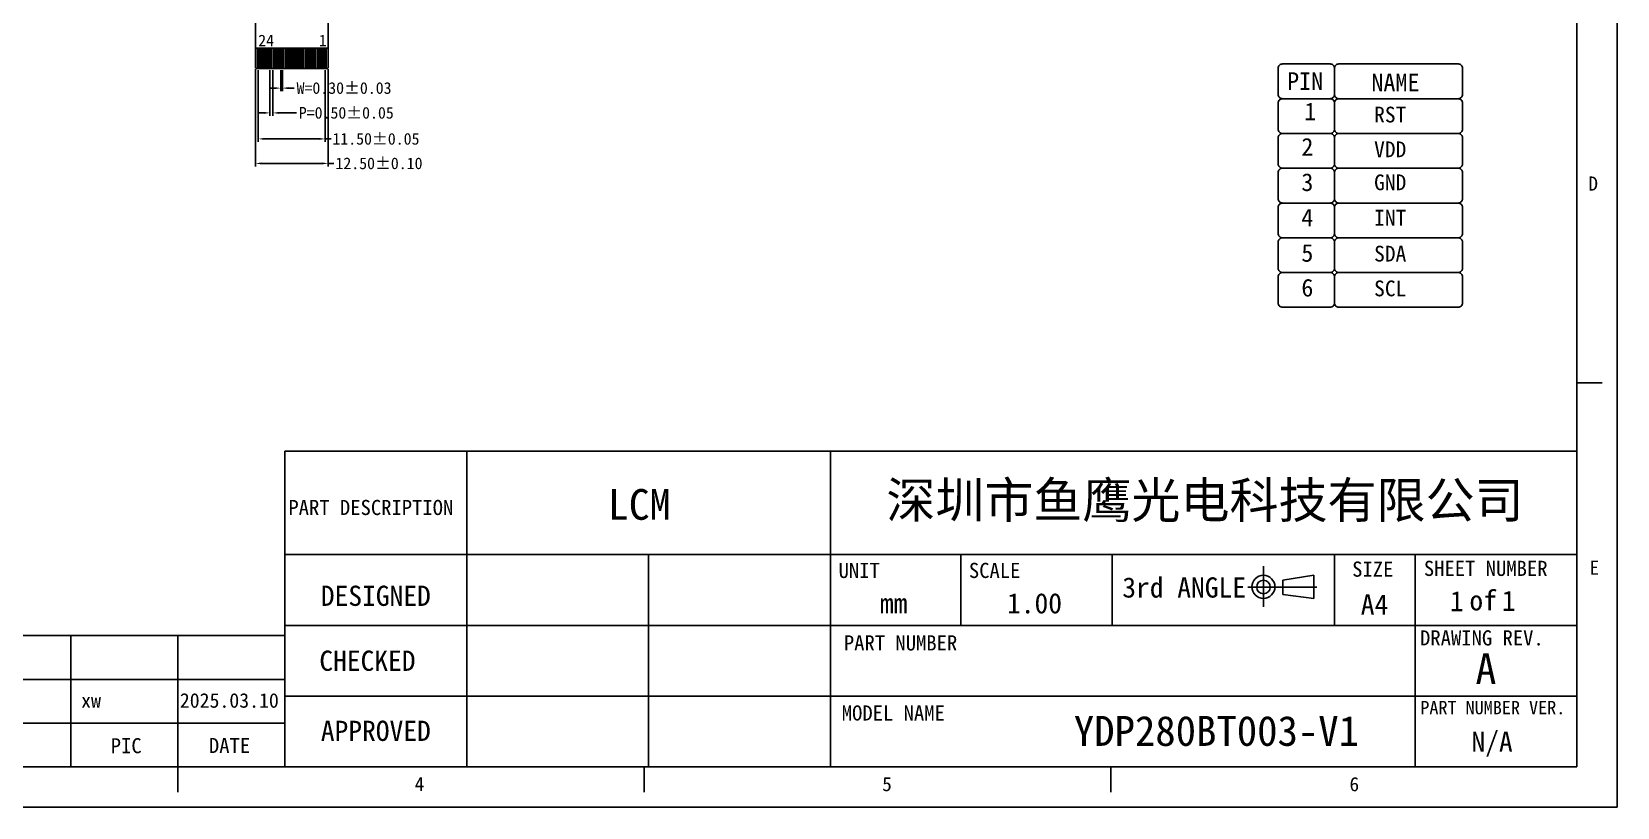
# Model space of a CAD drawing. Header units: millimetres. Extents: x 3586 to 4081, y -4200 to -3856.
# Drawn here: x 3808.2 to 4080.8, y -4199.5 to -4066.3 of the extents above; entities that cross this region are included whole.
import ezdxf
from ezdxf.enums import TextEntityAlignment as Align

# ---------------------------------------------------------------- set-up
doc = ezdxf.new("R2010")
doc.units = ezdxf.units.MM
for name, color, linetype in [('FPC', 30, 'Continuous'), ('FPC1', 30, 'Continuous'), ('标注', 3, 'Continuous')]:
    doc.layers.add(name, color=color, linetype=linetype)
doc.styles.add('宋', font='SimSun.ttf', dxfattribs={"height": 2})
doc.styles.add('宋体', font='SimSun.ttf')
doc.styles.add('常规', font='SimSun.ttf')
doc.styles.add('黑体', font='')
doc.styles.get('黑体').set_extended_font_data('楷体_GB2312')
doc.dimstyles.new('LCDDIM_FPC', dxfattribs={"dimtxt": 2, "dimasz": 1, "dimexe": 0.5, "dimexo": 0.3, "dimgap": 0.11, "dimtad": 0, "dimzin": 1, "dimdsep": 46, "dimtxsty": '宋体', "dimcen": 0, "dimclrd": 256, "dimclre": 256, "dimclrt": 256, "dimadec": 0, "dimazin": 0, "dimtfac": 1, "dimtofl": 0, "dimtmove": 0, "dimatfit": 3, "dimfxl": 1, "dimlwd": -1, "dimlwe": -1, "dimarcsym": 0})

# ---------------------------------------------------------------- blocks, each defined once
blk = doc.blocks.new('THIRD-PROJ_BL0')
at = {"linetype": 'Continuous'}
blk.add_line((257.13, 38.11), (257.13, 34.11), dxfattribs=at)
at = {"color": 7, "linetype": 'Continuous'}
for p, q in [((259.04, 36.73), (262.11, 37.22)), ((259.04, 36.73), (259.04, 35.31)), ((262.11, 37.22), (262.11, 34.94)), ((255.59, 36.06), (262.41, 36.06)), ((259.04, 35.31), (262.11, 34.94))]:
    blk.add_line(p, q, dxfattribs=at)
for centre, radius in [((257.13, 36.08), 1.14), ((257.13, 36.06), 0.67)]:
    blk.add_circle(centre, radius, dxfattribs=at)
blk = doc.blocks.new('*D246')
at = {"layer": 'Defpoints', "color": 0, "transparency": 16777216}
for p in [(3847.19, -4072.58), (3858.69, -4072.58), (3858.69, -4084.67)]:
    blk.add_point(p, dxfattribs=at)
at = {"layer": '标注', "transparency": 16777216}
for p, q in [((3847.19, -4072.88), (3847.19, -4085.17)), ((3858.69, -4072.88), (3858.69, -4085.17)), ((3848.19, -4084.67), (3857.69, -4084.67)), ((3858.69, -4084.67), (3859.69, -4084.67))]:
    blk.add_line(p, q, dxfattribs=at)
for points in [[(3848.19, -4084.5), (3848.19, -4084.83), (3847.19, -4084.67)], [(3857.69, -4084.5), (3857.69, -4084.83), (3858.69, -4084.67)]]:
    blk.add_solid(points, dxfattribs=at)
at = {"layer": '标注', "transparency": 16777216, "insert": (3867.41, -4084.67), "char_height": 2, "attachment_point": 5, "style": '宋体'}
blk.add_mtext('11.50%%P0.05', dxfattribs=at)
blk = doc.blocks.new('*D243')
at = {"layer": 'Defpoints', "color": 0, "transparency": 16777216}
for p in [(3846.69, -4072.38), (3859.19, -4072.38), (3859.19, -4088.88)]:
    blk.add_point(p, dxfattribs=at)
at = {"layer": '标注', "transparency": 16777216}
for p, q in [((3846.69, -4072.68), (3846.69, -4089.38)), ((3859.19, -4072.68), (3859.19, -4089.38)), ((3847.69, -4088.88), (3858.19, -4088.88)), ((3859.19, -4088.88), (3860.19, -4088.88))]:
    blk.add_line(p, q, dxfattribs=at)
for points in [[(3847.69, -4088.71), (3847.69, -4089.04), (3846.69, -4088.88)], [(3858.19, -4088.71), (3858.19, -4089.04), (3859.19, -4088.88)]]:
    blk.add_solid(points, dxfattribs=at)
at = {"layer": '标注', "transparency": 16777216, "insert": (3867.93, -4088.88), "char_height": 2, "attachment_point": 5, "style": '宋体'}
blk.add_mtext('12.50%%P0.10', dxfattribs=at)
blk = doc.blocks.new('*D247')
at = {"layer": 'Defpoints', "color": 0, "transparency": 16777216}
for p in [(3851.04, -4072.58), (3851.34, -4072.58), (3851.34, -4075.94)]:
    blk.add_point(p, dxfattribs=at)
at = {"layer": '标注', "transparency": 16777216}
for p, q in [((3851.04, -4072.88), (3851.04, -4076.44)), ((3851.34, -4072.88), (3851.34, -4076.44)), ((3850.04, -4075.94), (3849.04, -4075.94)), ((3852.34, -4075.94), (3853.34, -4075.94))]:
    blk.add_line(p, q, dxfattribs=at)
for points in [[(3850.04, -4075.77), (3850.04, -4076.11), (3851.04, -4075.94)], [(3852.34, -4075.77), (3852.34, -4076.11), (3851.34, -4075.94)]]:
    blk.add_solid(points, dxfattribs=at)
at = {"layer": '标注', "transparency": 16777216, "insert": (3861.93, -4075.94), "char_height": 2, "attachment_point": 5, "style": '宋体'}
blk.add_mtext('W=0.30%%P0.03', dxfattribs=at)
blk = doc.blocks.new('*D248')
at = {"layer": 'Defpoints', "color": 0, "transparency": 16777216}
for p in [(3849.19, -4072.58), (3849.69, -4072.58), (3849.69, -4080.2)]:
    blk.add_point(p, dxfattribs=at)
at = {"layer": '标注', "transparency": 16777216}
for p, q in [((3849.19, -4072.88), (3849.19, -4080.7)), ((3849.69, -4072.88), (3849.69, -4080.7)), ((3848.19, -4080.2), (3847.19, -4080.2)), ((3850.69, -4080.2), (3853.74, -4080.2))]:
    blk.add_line(p, q, dxfattribs=at)
for points in [[(3848.19, -4080.03), (3848.19, -4080.37), (3849.19, -4080.2)], [(3850.69, -4080.03), (3850.69, -4080.37), (3849.69, -4080.2)]]:
    blk.add_solid(points, dxfattribs=at)
at = {"layer": '标注', "transparency": 16777216, "insert": (3862.31, -4080.2), "char_height": 2, "attachment_point": 5, "style": '宋体'}
blk.add_mtext('P=0.50%%P0.05', dxfattribs=at)

msp = doc.modelspace()

# ---------------------------------------------------------------- linework, layer by layer
at = {"color": 7, "linetype": 'Continuous'}
for p in [(4080.791, -3855.692), (3585.916, -4199.5)]:
    msp.add_line(p, (4080.791, -4199.5), dxfattribs=at)
at = {"linetype": 'Continuous'}
for p, q in [((4073.846, -3862.638), (4073.846, -4192.554)), ((4073.846, -4126.571), (4078.187, -4126.571)), ((3592.862, -4192.554), (4073.846, -4192.554)), ((3833.371, -4192.554), (3833.371, -4196.895)), ((3913.541, -4192.554), (3913.541, -4196.895)), ((3993.711, -4192.554), (3993.711, -4196.895))]:
    msp.add_line(p, q, dxfattribs=at)
at = {"color": 4, "linetype": 'Continuous'}
for p, q in [((4073.846, -4144.803), (4073.846, -4131.78)), ((3851.76, -4192.554), (3851.76, -4138.292)), ((4073.846, -4138.292), (3851.76, -4138.292)), ((3883.015, -4192.554), (3883.015, -4138.292)), ((3945.525, -4192.554), (3945.525, -4138.292)), ((3945.525, -4192.554), (3945.525, -4144.803)), ((4073.846, -4192.554), (4073.846, -4144.803)), ((3945.525, -4156.09), (3851.76, -4156.09)), ((3914.27, -4192.554), (3914.27, -4156.09)), ((4073.846, -4156.09), (3945.525, -4156.09)), ((3967.925, -4168.245), (3967.925, -4156.09)), ((3993.971, -4168.245), (3993.971, -4156.09)), ((4032.172, -4168.245), (4032.172, -4156.09)), ((4046.063, -4192.554), (4046.063, -4156.09)), ((3851.76, -4170.011), (3729.631, -4170.011)), ((3814.948, -4192.554), (3814.948, -4170.011)), ((3833.354, -4170.011), (3833.354, -4192.554)), ((3945.525, -4168.245), (3851.76, -4168.245)), ((4073.846, -4168.245), (3945.525, -4168.245)), ((3851.76, -4175.19), (3851.76, -4192.554)), ((3851.76, -4177.526), (3729.631, -4177.526)), ((3945.525, -4180.4), (3851.76, -4180.4)), ((4073.846, -4180.4), (3945.525, -4180.4)), ((3851.76, -4185.04), (3729.631, -4185.04)), ((3851.76, -4192.554), (3702.733, -4192.554)), ((3945.525, -4192.554), (3851.76, -4192.554)), ((4073.846, -4192.554), (3945.525, -4192.554))]:
    msp.add_line(p, q, dxfattribs=at)
for points in [[(4023.254, -4071.786), (4031.431, -4071.786, -0.4142136), (4032.178, -4072.532), (4032.178, -4077.013, -0.4142136), (4031.431, -4077.759), (4023.254, -4077.759, -0.4142136), (4022.507, -4077.013), (4022.507, -4072.532, -0.4142136)], [(4032.924, -4071.786), (4053.437, -4071.786, -0.4142136), (4054.184, -4072.532), (4054.184, -4077.013, -0.4142136), (4053.437, -4077.759), (4032.924, -4077.759, -0.4142136), (4032.178, -4077.013), (4032.178, -4072.532, -0.4142136)], [(4023.254, -4077.759), (4031.431, -4077.759, -0.4142136), (4032.178, -4078.506), (4032.178, -4082.987, -0.4142136), (4031.431, -4083.733), (4023.254, -4083.733, -0.4142136), (4022.507, -4082.987), (4022.507, -4078.506, -0.4142136)], [(4032.924, -4077.759), (4053.437, -4077.759, -0.4142136), (4054.184, -4078.506), (4054.184, -4082.987, -0.4142136), (4053.437, -4083.733), (4032.924, -4083.733, -0.4142136), (4032.178, -4082.987), (4032.178, -4078.506, -0.4142136)], [(4023.254, -4083.733), (4031.431, -4083.733, -0.4142136), (4032.178, -4084.48), (4032.178, -4088.96, -0.4142136), (4031.431, -4089.707), (4023.254, -4089.707, -0.4142136), (4022.507, -4088.96), (4022.507, -4084.48, -0.4142136)], [(4032.924, -4083.733), (4053.437, -4083.733, -0.4142136), (4054.184, -4084.48), (4054.184, -4088.96, -0.4142136), (4053.437, -4089.707), (4032.924, -4089.707, -0.4142136), (4032.178, -4088.96), (4032.178, -4084.48, -0.4142136)], [(4023.254, -4089.707), (4031.431, -4089.707, -0.4142136), (4032.178, -4090.454), (4032.178, -4094.934, -0.4142136), (4031.431, -4095.681), (4023.254, -4095.681, -0.4142136), (4022.507, -4094.934), (4022.507, -4090.454, -0.4142136)], [(4032.924, -4089.707), (4053.437, -4089.707, -0.4142136), (4054.184, -4090.454), (4054.184, -4094.934, -0.4142136), (4053.437, -4095.681), (4032.924, -4095.681, -0.4142136), (4032.178, -4094.934), (4032.178, -4090.454, -0.4142136)], [(4023.254, -4095.681), (4031.431, -4095.681, -0.4142136), (4032.178, -4096.428), (4032.178, -4100.908, -0.4142136), (4031.431, -4101.655), (4023.254, -4101.655, -0.4142136), (4022.507, -4100.908), (4022.507, -4096.428, -0.4142136)], [(4032.924, -4095.681), (4053.437, -4095.681, -0.4142136), (4054.184, -4096.428), (4054.184, -4100.908, -0.4142136), (4053.437, -4101.655), (4032.924, -4101.655, -0.4142136), (4032.178, -4100.908), (4032.178, -4096.428, -0.4142136)], [(4023.254, -4101.655), (4031.431, -4101.655, -0.4142136), (4032.178, -4102.401), (4032.178, -4106.882, -0.4142136), (4031.431, -4107.629), (4023.254, -4107.629, -0.4142136), (4022.507, -4106.882), (4022.507, -4102.401, -0.4142136)], [(4032.924, -4101.655), (4053.437, -4101.655, -0.4142136), (4054.184, -4102.401), (4054.184, -4106.882, -0.4142136), (4053.437, -4107.629), (4032.924, -4107.629, -0.4142136), (4032.178, -4106.882), (4032.178, -4102.401, -0.4142136)], [(4023.254, -4107.629), (4031.431, -4107.629, -0.4142136), (4032.178, -4108.375), (4032.178, -4112.856, -0.4142136), (4031.431, -4113.602), (4023.254, -4113.602, -0.4142136), (4022.507, -4112.856), (4022.507, -4108.375, -0.4142136)], [(4032.924, -4107.629), (4053.437, -4107.629, -0.4142136), (4054.184, -4108.375), (4054.184, -4112.856, -0.4142136), (4053.437, -4113.602), (4032.924, -4113.602, -0.4142136), (4032.178, -4112.856), (4032.178, -4108.375, -0.4142136)]]:
    msp.add_lwpolyline(points, format="xyb", close=True)
at = {"layer": 'FPC'}
msp.add_lwpolyline([(3863.585, -4012.811, -0.4142136), (3862.585, -4013.811), (3860.189, -4013.811), (3860.189, -4013.811, 0.4142136), (3859.189, -4014.811), (3859.189, -4072.383, -0.4142136), (3858.989, -4072.583), (3846.889, -4072.583, -0.4142136), (3846.689, -4072.383), (3846.689, -4014.811, 0.4142136), (3845.689, -4013.811), (3834.277, -4013.811, -0.4142136), (3832.277, -4011.811), (3832.277, -4007.453, -0.4142136), (3834.277, -4005.453), (3841.305, -4005.453, 0.4142136), (3842.305, -4004.453), (3842.305, -4001.883)], format="xyb", dxfattribs=at)
at = {"layer": 'FPC1', "color": 2}
for p, q in [((3846.689, -4069.083), (3858.689, -4069.083)), ((3859.189, -4069.083), (3846.689, -4069.083))]:
    msp.add_line(p, q, dxfattribs=at)
for points in [[(3847.039, -4069.083), (3847.339, -4069.083), (3847.339, -4072.583), (3847.039, -4072.583)], [(3847.539, -4069.083), (3847.839, -4069.083), (3847.839, -4072.583), (3847.539, -4072.583)], [(3848.039, -4069.083), (3848.339, -4069.083), (3848.339, -4072.583), (3848.039, -4072.583)], [(3848.539, -4069.083), (3848.839, -4069.083), (3848.839, -4072.583), (3848.539, -4072.583)], [(3849.039, -4069.083), (3849.339, -4069.083), (3849.339, -4072.583), (3849.039, -4072.583)], [(3849.539, -4069.083), (3849.839, -4069.083), (3849.839, -4072.583), (3849.539, -4072.583)], [(3850.039, -4069.083), (3850.339, -4069.083), (3850.339, -4072.583), (3850.039, -4072.583)], [(3850.539, -4069.083), (3850.839, -4069.083), (3850.839, -4072.583), (3850.539, -4072.583)], [(3851.039, -4069.083), (3851.339, -4069.083), (3851.339, -4072.583), (3851.039, -4072.583)], [(3851.539, -4069.083), (3851.839, -4069.083), (3851.839, -4072.583), (3851.539, -4072.583)], [(3852.039, -4069.083), (3852.339, -4069.083), (3852.339, -4072.583), (3852.039, -4072.583)], [(3852.539, -4069.083), (3852.839, -4069.083), (3852.839, -4072.583), (3852.539, -4072.583)], [(3853.039, -4069.083), (3853.339, -4069.083), (3853.339, -4072.583), (3853.039, -4072.583)], [(3853.539, -4069.083), (3853.839, -4069.083), (3853.839, -4072.583), (3853.539, -4072.583)], [(3854.039, -4069.083), (3854.339, -4069.083), (3854.339, -4072.583), (3854.039, -4072.583)], [(3854.539, -4069.083), (3854.839, -4069.083), (3854.839, -4072.583), (3854.539, -4072.583)], [(3855.039, -4069.083), (3855.339, -4069.083), (3855.339, -4072.583), (3855.039, -4072.583)], [(3855.539, -4069.083), (3855.839, -4069.083), (3855.839, -4072.583), (3855.539, -4072.583)], [(3856.039, -4069.083), (3856.339, -4069.083), (3856.339, -4072.583), (3856.039, -4072.583)], [(3856.539, -4069.083), (3856.839, -4069.083), (3856.839, -4072.583), (3856.539, -4072.583)], [(3857.039, -4069.083), (3857.339, -4069.083), (3857.339, -4072.583), (3857.039, -4072.583)], [(3857.539, -4069.083), (3857.839, -4069.083), (3857.839, -4072.583), (3857.539, -4072.583)], [(3858.039, -4069.083), (3858.339, -4069.083), (3858.339, -4072.583), (3858.039, -4072.583)], [(3858.539, -4069.083), (3858.839, -4069.083), (3858.839, -4072.583), (3858.539, -4072.583)]]:
    msp.add_lwpolyline(points, close=True, dxfattribs=at)

# ---------------------------------------------------------------- block references
at = {"color": 4, "linetype": 'Continuous', "xscale": 1.736404750080437, "yscale": 1.736404750080437, "zscale": 1.736404750080437}
msp.add_blockref('THIRD-PROJ_BL0', (3573.485, -4224.276), dxfattribs=at)

# ---------------------------------------------------------------- texts
at = {"color": 4, "linetype": 'Continuous', "style": '宋体'}
for s, height, p in [('D', 2.431, (4075.829, -4093.556)), ('PART DESCRIPTION', 2.60461, (3852.358, -4149.294)), ('UNIT', 2.6046, (3946.935, -4160.108)), ('SCALE', 2.6046, (3969.335, -4160.108)), ('SIZE', 2.6046, (4035.214, -4159.884)), ('SHEET NUMBER', 2.60461, (4047.543, -4159.757)), ('E', 2.431, (4076.018, -4159.55)), ('3rd ANGLE', 3.4728, (3995.707, -4163.47)), ('PART NUMBER', 2.60461, (3947.842, -4172.558)), ('DRAWING REV.', 2.60461, (4046.886, -4171.697)), ('MODEL NAME', 2.6046, (3947.483, -4184.599)), ('PART NUMBER VER.', 2.28967, (4046.933, -4183.52)), ('4', 2.431, (3874.069, -4196.701)), ('5', 2.431, (3954.429, -4196.729)), ('6', 2.431, (4034.757, -4196.743))]:
    msp.add_text(s, height=height, dxfattribs=at).set_placement(p)
at = {"color": 1, "linetype": 'Continuous', "style": '宋体'}
for s, height, p in [('LCM ', 5.2743, (3914.451, -4150.105)), ('A', 5.274, (4058.211, -4178.32))]:
    msp.add_text(s, height=height, dxfattribs=at).set_placement(p, align=Align.CENTER)
at = {"color": 4, "linetype": 'Continuous', "style": '宋体'}
for s, height, p in [('DESIGNED', 3.4728, (3867.387, -4164.899)), ('mm', 3.4728, (3956.398, -4166.185)), ('1.00', 3.4728, (3980.621, -4166.185)), ('A4', 3.4728, (4039.06, -4166.396)), ('1', 3.473, (4053.204, -4165.821)), ('of', 3.4728, (4057.74, -4165.685)), ('1', 3.473, (4062.124, -4165.755)), ('CHECKED', 3.4728, (3865.949, -4176.059)), ('APPROVED', 3.4728, (3867.387, -4188.102)), ('N/A', 3.4728, (4059.269, -4189.967)), ('DATE', 2.6046, (3842.248, -4190.186))]:
    msp.add_text(s, height=height, dxfattribs=at).set_placement(p, align=Align.CENTER)
msp.add_text('PIC', height=2.6046, rotation=0.26479, dxfattribs=at).set_placement((3824.483, -4190.227), align=Align.CENTER)
at = {"attachment_point": 1, "style": '常规'}
for s, insert, char_height, width in [('PIN', (4024.036, -4073.214), 3.0379, 7.08837), ('NAME', (4038.521, -4073.451), 3.0379, 7.08837), ('1', (4026.979, -4078.434), 3.037, 2.38359), ('RST', (4038.99, -4079.128), 2.7116, 2.38359), ('2', (4026.482, -4084.51), 3.037, 2.38359), ('VDD', (4038.99, -4085.102), 2.7116, 2.38359), ('3', (4026.482, -4090.585), 3.037, 2.38359), ('GND', (4038.99, -4090.77), 2.7116, 2.38359), ('4', (4026.482, -4096.661), 3.037, 2.38359), ('INT', (4038.99, -4096.846), 2.7116, 2.38359), ('5', (4026.482, -4102.737), 3.037, 2.38359), ('SDA', (4038.99, -4103.024), 2.7116, 2.38359), ('6', (4026.482, -4108.711), 3.037, 2.38359), ('SCL', (4038.99, -4108.998), 2.7116, 2.38359)]:
    msp.add_mtext(s, dxfattribs=dict(at, insert=insert, char_height=char_height, width=width))
at = {"color": 2, "attachment_point": 1}
for s, insert, char_height, width, style in [('{\\fSimSun|b1|i0|c134|p2;\\C4;深圳市鱼鹰光电科技有限公司}', (3955.145, -4143.636), 6.1776, 121.52156, '黑体'), ('{\\C1;xw}', (3816.735, -4179.895), 2.5008, 18.4059, '宋'), ('{\\C1;2025.03.10}', (3833.701, -4179.895), 2.50077, 18.4059, '宋'), ('\\pi15.54953;{\\C1;YDP280BT003-V1}', (3971.821, -4183.802), 5.148, 66.76766, '宋体')]:
    msp.add_mtext(s, dxfattribs=dict(at, insert=insert, char_height=char_height, width=width, style=style))
at = {"layer": '标注', "char_height": 2, "width": 1.26609, "attachment_point": 1, "style": '宋体'}
for s, insert in [('24', (3847.174, -4066.758)), ('1', (3857.596, -4066.758))]:
    msp.add_mtext(s, dxfattribs=dict(at, insert=insert))

# ---------------------------------------------------------------- dimensions: what is measured, and where the dimension line sits
at = {"layer": '标注'}
for base, p1, p2, text, picture, middle in [((3859.189, -4088.878), (3846.689, -4072.383), (3859.189, -4072.383), '<>%%P0.10', '*D243', (3867.93, -4088.878)), ((3858.689, -4084.665), (3847.189, -4072.583), (3858.689, -4072.583), '<>%%P0.05', '*D246', (3867.414, -4084.665)), ((3851.339, -4075.941), (3851.039, -4072.583), (3851.339, -4072.583), 'W=<>%%P0.03', '*D247', (3861.93, -4075.941))]:
    dim = msp.add_linear_dim(base=base, p1=p1, p2=p2, text=text, dimstyle='LCDDIM_FPC', dxfattribs=at)
    dim.commit()
    dim.dimension.update_dxf_attribs({"geometry": picture, "text_midpoint": middle})
dim = msp.add_linear_dim(base=(3849.689, -4080.202), p1=(3849.189, -4072.583), p2=(3849.689, -4072.583), text='P=<>%%P0.05', dimstyle='LCDDIM_FPC', dxfattribs=at)
dim.commit()
dim.dimension.update_dxf_attribs({"geometry": '*D248', "text_midpoint": (3862.313, -4080.202), "dimtype": 160})

doc.saveas('drawing.dxf')
